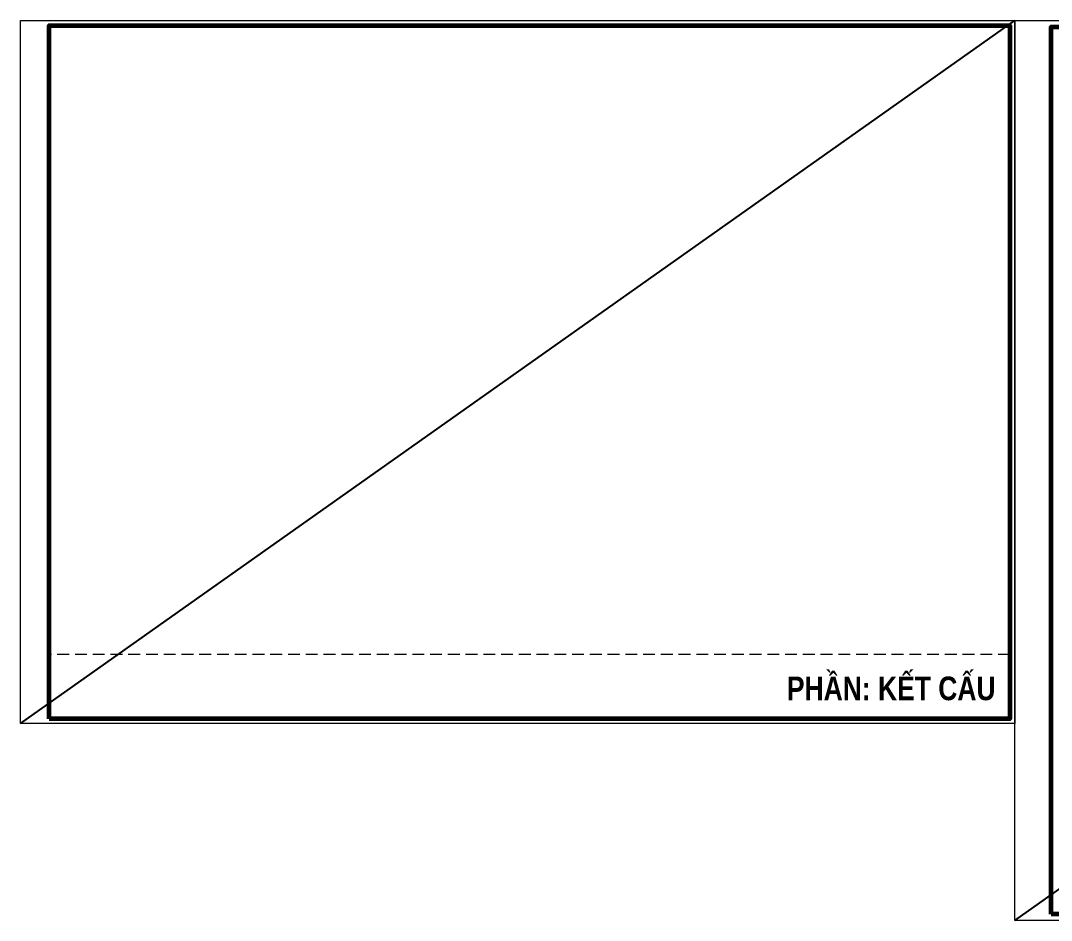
# Model space of a CAD drawing. Header units: millimetres. Extents: x -295047 to 263296, y -724756 to -308748.
# Drawn here: x -191984 to -170210, y -363613 to -344605 of the extents above; entities that cross this region are included whole.
import ezdxf
from ezdxf.enums import TextEntityAlignment as Align

# ---------------------------------------------------------------- set-up
doc = ezdxf.new("R2010")
doc.units = ezdxf.units.MM
doc.header["$MEASUREMENT"] = 0
doc.linetypes.add('HIDDEN', pattern=[0.375, 0.25, -0.125])
doc.layers.get('Defpoints').update_dxf_attribs({"color": 1})
doc.layers.add('0-Text', color=31, linetype='Continuous')
doc.layers.add('KCS_Plotter', color=11, linetype='Continuous', plot=False)
for name, color, linetype, lineweight in [('Khungten_LCDI', 7, 'Continuous', 5), ('LC MANH DUT', 35, 'HIDDEN', 5), ('LC Net thay', 7, 'Continuous', 25), ('LC Text1', 3, 'Continuous', 20)]:
    doc.layers.add(name, color=color, linetype=linetype, lineweight=lineweight)
doc.styles.add('Khungten', font='VHAVAN.TTF', dxfattribs={"width": 0.9, "height": 5000})
doc.styles.add('LC3', font='VHARIALB.TTF', dxfattribs={"width": 0.8})
doc.styles.add('Title', font='VHBLACK.TTF', dxfattribs={"width": 0.8})

# ---------------------------------------------------------------- blocks, each defined once
blk = doc.blocks.new('lcdi KC')
at = {"layer": 'Defpoints', "lineweight": 0}
blk.add_lwpolyline([(-1200, -14850), (-1200, 14850), (40800, 14850), (40800, -14850)], close=True, dxfattribs=at)
at = {"layer": 'Khungten_LCDI', "color": 5, "lineweight": 60}
blk.add_lwpolyline([(0, -14650), (0, 14650), (40600, 14650), (40600, -14650)], close=True, dxfattribs=at)
at = {"color": 7, "style": 'Khungten', "width": 0.8}
for tag, p in [('REVISION', (39499, -10746)), ('NGAYHT', (39546, -11609))]:
    blk.add_attdef(tag, text='', height=200, dxfattribs=at).set_placement(p, align=Align.CENTER)
at = {"layer": 'LC Text1', "style": 'Title', "width": 1.485915}
for tag, p, p2 in [('TENBANVE1', (36913, -8886), (40339, -8886)), ('TENBANVE2', (36913, -9562), (40339, -9562))]:
    blk.add_attdef(tag, text='', height=250, dxfattribs=at).set_placement(p, p2, align=Align.FIT)
at = {"layer": 'LC Text1', "style": 'Title', "width": 0.7}
blk.add_attdef('SOBANVE', text='', height=250, dxfattribs=at).set_placement((39562, -13896), align=Align.CENTER)

msp = doc.modelspace()

# ---------------------------------------------------------------- linework, layer by layer
at = {"layer": 'Defpoints', "lineweight": 0}
msp.add_lwpolyline([(-191984.2, -359455.3), (-191984.2, -344605.3), (-170984.2, -344605.3), (-170984.2, -359455.3)], close=True, dxfattribs=at)
at = {"layer": 'KCS_Plotter', "ltscale": 2}
for p, q in [((-191984.2, -359455.3), (-170984.2, -344605.3)), ((-170984.2, -363613.3), (-144104.2, -344605.3))]:
    msp.add_line(p, q, dxfattribs=at)
at = {"layer": 'Khungten_LCDI', "color": 5, "lineweight": 60}
msp.add_lwpolyline([(-191384.2, -359355.3), (-191384.2, -344705.3), (-171084.2, -344705.3), (-171084.2, -359355.3)], close=True, dxfattribs=at)
at = {"layer": 'LC MANH DUT', "ltscale": 1000}
msp.add_line((-171084.2, -357997.8), (-191384.2, -357997.8), dxfattribs=at)

# ---------------------------------------------------------------- block references
at = {"layer": 'LC Net thay', "xscale": 0.6399999999848659, "yscale": 0.6399999999848659, "zscale": 0.6399999999848659}
msp.add_blockref('lcdi KC', (-170216.2, -354109.3), dxfattribs=at)

# ---------------------------------------------------------------- texts
at = {"layer": '0-Text', "style": 'LC3', "width": 0.8}
msp.add_text('phÇn: kÕt cÊu', height=500, dxfattribs=at).set_placement((-171389.2, -358962), align=Align.RIGHT)

doc.saveas('drawing.dxf')
